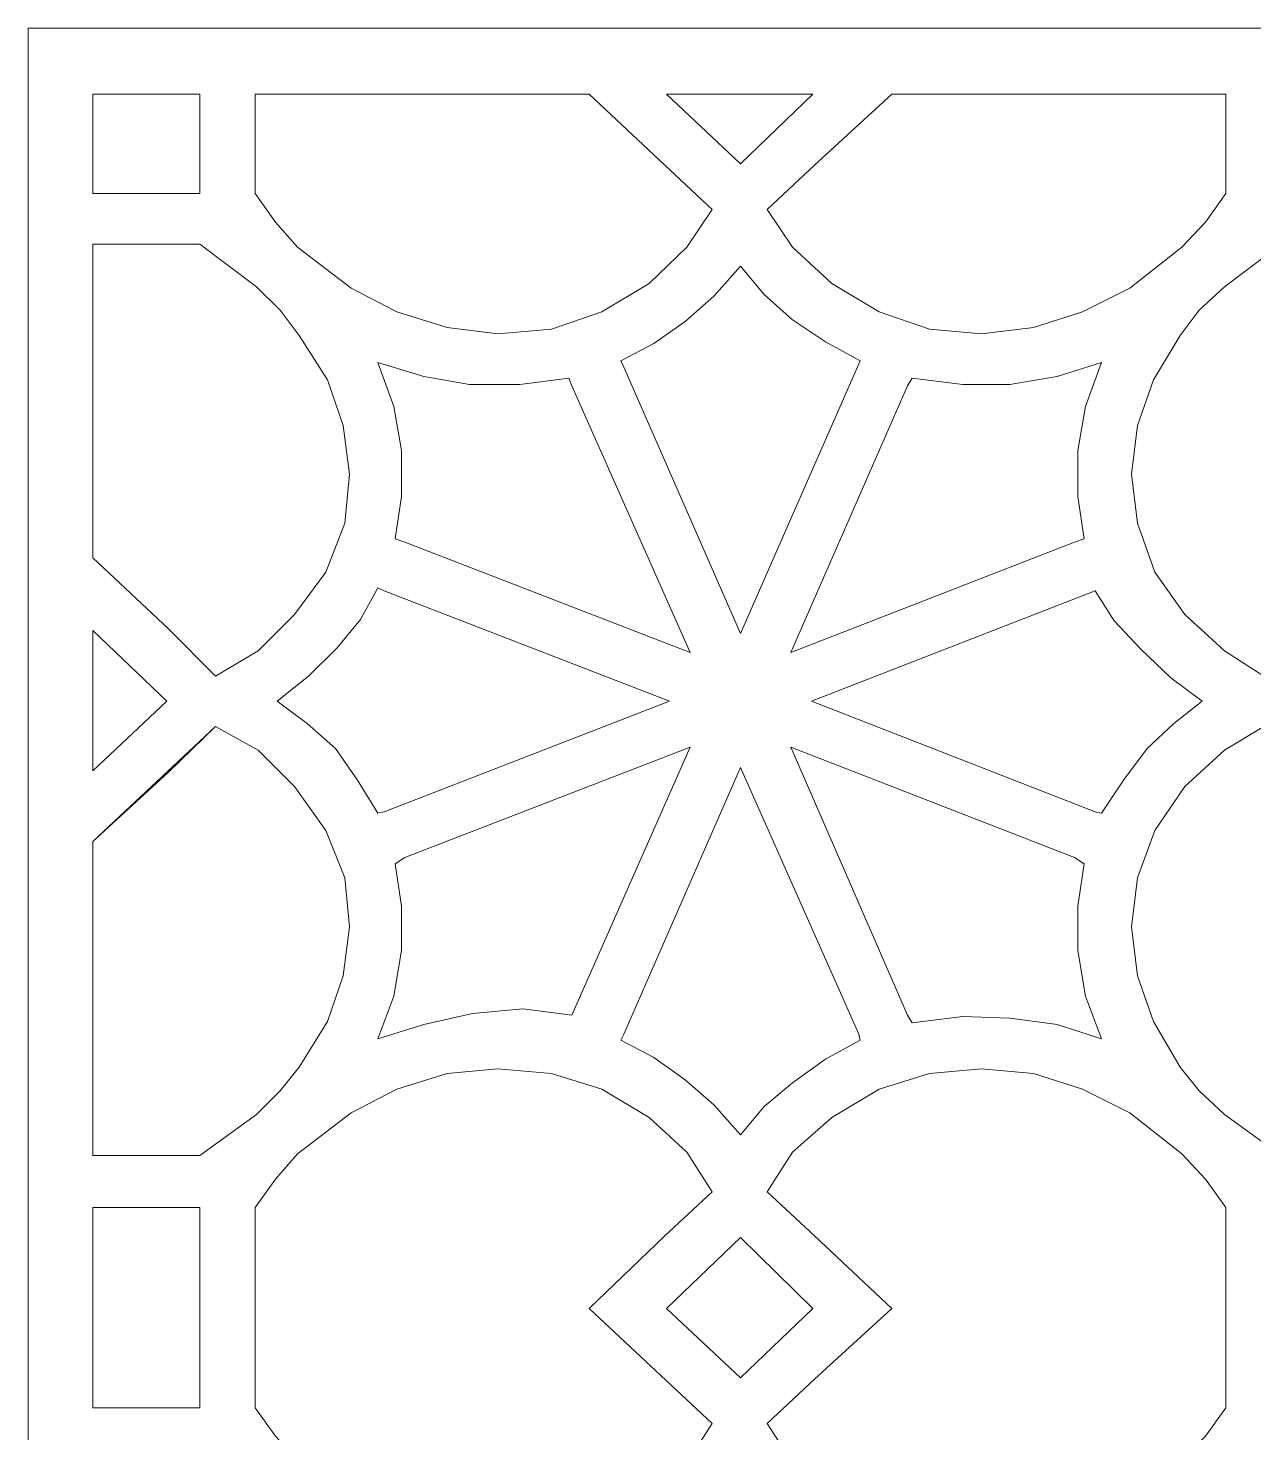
# Model space of a CAD drawing. Header units: centimetres. Extents: x -5.9 to 5.6, y -10 to 14.2.
# Drawn here: x -5.85 to -0.68, y 8.31 to 14.24 of the extents above; entities that cross this region are included whole.
import ezdxf

# ---------------------------------------------------------------- set-up
doc = ezdxf.new("R2010")
doc.units = ezdxf.units.CM
doc.header["$MEASUREMENT"] = 0

msp = doc.modelspace()

# ---------------------------------------------------------------- linework, layer by layer
at = {"lineweight": 9}
for points, knots in [([(5.60715, 2.53629), (5.60715, 2.53629), (5.60715, 12.00377), (5.60715, 12.00377), (5.60715, 12.00377), (5.60715, 12.00377), (5.60715, 14.23767), (5.60715, 14.23767), (5.60715, 14.23767), (5.60715, 14.23767), (1.69783, 14.23767), (1.69783, 14.23767), (1.69783, 14.23767), (1.69783, 14.23767), (-1.9389, 14.23767), (-1.9389, 14.23767), (-1.9389, 14.23767), (-1.9389, 14.23767), (-5.85488, 14.23767), (-5.85488, 14.23767), (-5.85488, 14.23767), (-5.85488, 14.23767), (-5.85488, 12.00377), (-5.85488, 12.00377), (-5.85488, 12.00377), (-5.85488, 12.00377), (-5.85488, 2.53629), (-5.85488, 2.53629), (-5.85488, 2.53629), (-5.85488, 2.53629), (5.60715, 2.53629), (5.60715, 2.53629)], [0, 0, 0, 0, 0.1111111, 0.1111111, 0.1111111, 0.1111111, 0.2222222, 0.2222222, 0.2222222, 0.2222222, 0.3333333, 0.3333333, 0.3333333, 0.3333333, 0.4444444, 0.4444444, 0.4444444, 0.4444444, 0.5555556, 0.5555556, 0.5555556, 0.5555556, 0.6666667, 0.6666667, 0.6666667, 0.6666667, 0.7777778, 0.7777778, 0.7777778, 0.7777778, 1, 1, 1, 1]), ([(-5.58229, 13.53957), (-5.58229, 13.53957), (-5.13019, 13.53957), (-5.13019, 13.53957), (-5.13019, 13.53957), (-5.13019, 13.53957), (-5.13019, 13.95843), (-5.13019, 13.95843), (-5.13019, 13.95843), (-5.13019, 13.95843), (-5.58229, 13.95843), (-5.58229, 13.95843), (-5.58229, 13.95843), (-5.58229, 13.95843), (-5.58229, 13.53957), (-5.58229, 13.53957)], [0, 0, 0, 0, 0.2, 0.2, 0.2, 0.2, 0.4, 0.4, 0.4, 0.4, 0.6, 0.6, 0.6, 0.6, 1, 1, 1, 1]), ([(-2.96942, 13.47309), (-2.96942, 13.47309), (-3.0758, 13.31353), (-3.0758, 13.31353), (-3.0758, 13.31353), (-3.0758, 13.31353), (-3.23537, 13.16061), (-3.23537, 13.16061), (-3.23537, 13.16061), (-3.23537, 13.16061), (-3.43482, 13.04094), (-3.43482, 13.04094), (-3.43482, 13.04094), (-3.43482, 13.04094), (-3.64757, 12.9678), (-3.64757, 12.9678), (-3.64757, 12.9678), (-3.64757, 12.9678), (-3.87362, 12.94785), (-3.87362, 12.94785), (-3.87362, 12.94785), (-3.87362, 12.94785), (-4.08638, 12.97445), (-4.08638, 12.97445), (-4.08638, 12.97445), (-4.08638, 12.97445), (-4.29913, 13.04094), (-4.29913, 13.04094), (-4.29913, 13.04094), (-4.29913, 13.04094), (-4.49194, 13.14067), (-4.49194, 13.14067), (-4.49194, 13.14067), (-4.49194, 13.14067), (-4.71798, 13.31353), (-4.71798, 13.31353), (-4.71798, 13.31353), (-4.71798, 13.31353), (-4.81106, 13.4199), (-4.81106, 13.4199), (-4.81106, 13.4199), (-4.81106, 13.4199), (-4.89749, 13.53957), (-4.89749, 13.53957), (-4.89749, 13.53957), (-4.89749, 13.53957), (-4.89749, 13.95843), (-4.89749, 13.95843), (-4.89749, 13.95843), (-4.89749, 13.95843), (-3.48801, 13.95843), (-3.48801, 13.95843), (-3.48801, 13.95843), (-3.48801, 13.95843), (-3.16889, 13.65925), (-3.16889, 13.65925), (-3.16889, 13.65925), (-3.16889, 13.65925), (-2.96942, 13.47309), (-2.96942, 13.47309)], [0, 0, 0, 0, 0.0625, 0.0625, 0.0625, 0.0625, 0.125, 0.125, 0.125, 0.125, 0.1875, 0.1875, 0.1875, 0.1875, 0.25, 0.25, 0.25, 0.25, 0.3125, 0.3125, 0.3125, 0.3125, 0.375, 0.375, 0.375, 0.375, 0.4375, 0.4375, 0.4375, 0.4375, 0.5, 0.5, 0.5, 0.5, 0.5625, 0.5625, 0.5625, 0.5625, 0.625, 0.625, 0.625, 0.625, 0.6875, 0.6875, 0.6875, 0.6875, 0.75, 0.75, 0.75, 0.75, 0.8125, 0.8125, 0.8125, 0.8125, 0.875, 0.875, 0.875, 0.875, 1, 1, 1, 1]), ([(-2.54392, 13.95843), (-2.54392, 13.95843), (-2.84975, 13.6659), (-2.84975, 13.6659), (-2.84975, 13.6659), (-2.84975, 13.6659), (-3.16224, 13.95843), (-3.16224, 13.95843), (-3.16224, 13.95843), (-3.16224, 13.95843), (-2.54392, 13.95843), (-2.54392, 13.95843)], [0, 0, 0, 0, 0.25, 0.25, 0.25, 0.25, 0.5, 0.5, 0.5, 0.5, 1, 1, 1, 1]), ([(-0.80201, 13.95843), (-0.80201, 13.95843), (-2.2115, 13.95843), (-2.2115, 13.95843), (-2.2115, 13.95843), (-2.2115, 13.95843), (-2.53727, 13.65925), (-2.53727, 13.65925), (-2.53727, 13.65925), (-2.53727, 13.65925), (-2.73672, 13.47309), (-2.73672, 13.47309), (-2.73672, 13.47309), (-2.73672, 13.47309), (-2.63035, 13.31353), (-2.63035, 13.31353), (-2.63035, 13.31353), (-2.63035, 13.31353), (-2.46414, 13.16061), (-2.46414, 13.16061), (-2.46414, 13.16061), (-2.46414, 13.16061), (-2.26469, 13.04094), (-2.26469, 13.04094), (-2.26469, 13.04094), (-2.26469, 13.04094), (-2.05193, 12.9678), (-2.05193, 12.9678), (-2.05193, 12.9678), (-2.05193, 12.9678), (-1.83253, 12.94785), (-1.83253, 12.94785), (-1.83253, 12.94785), (-1.83253, 12.94785), (-1.61313, 12.97445), (-1.61313, 12.97445), (-1.61313, 12.97445), (-1.61313, 12.97445), (-1.40703, 13.04094), (-1.40703, 13.04094), (-1.40703, 13.04094), (-1.40703, 13.04094), (-1.20757, 13.14067), (-1.20757, 13.14067), (-1.20757, 13.14067), (-1.20757, 13.14067), (-0.98817, 13.31353), (-0.98817, 13.31353), (-0.98817, 13.31353), (-0.98817, 13.31353), (-0.88845, 13.4199), (-0.88845, 13.4199), (-0.88845, 13.4199), (-0.88845, 13.4199), (-0.80201, 13.53957), (-0.80201, 13.53957), (-0.80201, 13.53957), (-0.80201, 13.53957), (-0.80201, 13.95843), (-0.80201, 13.95843), (-0.80201, 13.95843), (-0.80201, 13.95843), (-0.80201, 13.53957), (-0.80201, 13.53957), (-0.80201, 13.53957), (-0.80201, 13.53957), (-0.80201, 13.95843), (-0.80201, 13.95843)], [0, 0, 0, 0, 0.0555556, 0.0555556, 0.0555556, 0.0555556, 0.1111111, 0.1111111, 0.1111111, 0.1111111, 0.1666667, 0.1666667, 0.1666667, 0.1666667, 0.2222222, 0.2222222, 0.2222222, 0.2222222, 0.2777778, 0.2777778, 0.2777778, 0.2777778, 0.3333333, 0.3333333, 0.3333333, 0.3333333, 0.3888889, 0.3888889, 0.3888889, 0.3888889, 0.4444444, 0.4444444, 0.4444444, 0.4444444, 0.5, 0.5, 0.5, 0.5, 0.5555556, 0.5555556, 0.5555556, 0.5555556, 0.6111111, 0.6111111, 0.6111111, 0.6111111, 0.6666667, 0.6666667, 0.6666667, 0.6666667, 0.7222222, 0.7222222, 0.7222222, 0.7222222, 0.7777778, 0.7777778, 0.7777778, 0.7777778, 0.8333333, 0.8333333, 0.8333333, 0.8333333, 0.8888889, 0.8888889, 0.8888889, 0.8888889, 1, 1, 1, 1]), ([(-5.58229, 12.00377), (-5.58229, 12.00377), (-5.58229, 13.32682), (-5.58229, 13.32682), (-5.58229, 13.32682), (-5.58229, 13.32682), (-5.13019, 13.32682), (-5.13019, 13.32682), (-5.13019, 13.32682), (-5.13019, 13.32682), (-4.89084, 13.14732), (-4.89084, 13.14732), (-4.89084, 13.14732), (-4.89084, 13.14732), (-4.79112, 13.04758), (-4.79112, 13.04758), (-4.79112, 13.04758), (-4.79112, 13.04758), (-4.71134, 12.94121), (-4.71134, 12.94121), (-4.71134, 12.94121), (-4.71134, 12.94121), (-4.59166, 12.75505), (-4.59166, 12.75505), (-4.59166, 12.75505), (-4.59166, 12.75505), (-4.52518, 12.56225), (-4.52518, 12.56225), (-4.52518, 12.56225), (-4.52518, 12.56225), (-4.49858, 12.35615), (-4.49858, 12.35615), (-4.49858, 12.35615), (-4.49858, 12.35615), (-4.51853, 12.15003), (-4.51853, 12.15003), (-4.51853, 12.15003), (-4.51853, 12.15003), (-4.59831, 11.94393), (-4.59831, 11.94393), (-4.59831, 11.94393), (-4.59831, 11.94393), (-4.73128, 11.76443), (-4.73128, 11.76443), (-4.73128, 11.76443), (-4.73128, 11.76443), (-4.8842, 11.61151), (-4.8842, 11.61151), (-4.8842, 11.61151), (-4.8842, 11.61151), (-5.06371, 11.50513), (-5.06371, 11.50513), (-5.06371, 11.50513), (-5.06371, 11.50513), (-5.26316, 11.70458), (-5.26316, 11.70458), (-5.26316, 11.70458), (-5.26316, 11.70458), (-5.58229, 12.00377), (-5.58229, 12.00377)], [0, 0, 0, 0, 0.0625, 0.0625, 0.0625, 0.0625, 0.125, 0.125, 0.125, 0.125, 0.1875, 0.1875, 0.1875, 0.1875, 0.25, 0.25, 0.25, 0.25, 0.3125, 0.3125, 0.3125, 0.3125, 0.375, 0.375, 0.375, 0.375, 0.4375, 0.4375, 0.4375, 0.4375, 0.5, 0.5, 0.5, 0.5, 0.5625, 0.5625, 0.5625, 0.5625, 0.625, 0.625, 0.625, 0.625, 0.6875, 0.6875, 0.6875, 0.6875, 0.75, 0.75, 0.75, 0.75, 0.8125, 0.8125, 0.8125, 0.8125, 0.875, 0.875, 0.875, 0.875, 1, 1, 1, 1]), ([(-0.12386, 12.00377), (-0.12386, 12.00377), (0.19527, 11.70458), (0.19527, 11.70458), (0.19527, 11.70458), (0.19527, 11.70458), (0.39472, 11.50513), (0.39472, 11.50513), (0.39472, 11.50513), (0.39472, 11.50513), (0.57423, 11.61151), (0.57423, 11.61151), (0.57423, 11.61151), (0.57423, 11.61151), (0.72714, 11.76443), (0.72714, 11.76443), (0.72714, 11.76443), (0.72714, 11.76443), (0.86676, 11.94393), (0.86676, 11.94393), (0.86676, 11.94393), (0.86676, 11.94393), (0.9399, 12.15003), (0.9399, 12.15003), (0.9399, 12.15003), (0.9399, 12.15003), (0.95984, 12.35615), (0.95984, 12.35615), (0.95984, 12.35615), (0.95984, 12.35615), (0.93325, 12.56225), (0.93325, 12.56225), (0.93325, 12.56225), (0.93325, 12.56225), (0.86676, 12.75505), (0.86676, 12.75505), (0.86676, 12.75505), (0.86676, 12.75505), (0.74709, 12.94121), (0.74709, 12.94121), (0.74709, 12.94121), (0.74709, 12.94121), (0.66066, 13.05423), (0.66066, 13.05423), (0.66066, 13.05423), (0.66066, 13.05423), (0.56094, 13.16061), (0.56094, 13.16061), (0.56094, 13.16061), (0.56094, 13.16061), (0.32824, 13.32682), (0.32824, 13.32682), (0.32824, 13.32682), (0.32824, 13.32682), (-0.12386, 13.32682), (-0.12386, 13.32682), (-0.12386, 13.32682), (-0.12386, 13.32682), (-0.56931, 13.32682), (-0.56931, 13.32682), (-0.56931, 13.32682), (-0.56931, 13.32682), (-0.80866, 13.14732), (-0.80866, 13.14732), (-0.80866, 13.14732), (-0.80866, 13.14732), (-0.91503, 13.04758), (-0.91503, 13.04758), (-0.91503, 13.04758), (-0.91503, 13.04758), (-0.99482, 12.94121), (-0.99482, 12.94121), (-0.99482, 12.94121), (-0.99482, 12.94121), (-1.10785, 12.75505), (-1.10785, 12.75505), (-1.10785, 12.75505), (-1.10785, 12.75505), (-1.17433, 12.56225), (-1.17433, 12.56225), (-1.17433, 12.56225), (-1.17433, 12.56225), (-1.20092, 12.35615), (-1.20092, 12.35615), (-1.20092, 12.35615), (-1.20092, 12.35615), (-1.17433, 12.15003), (-1.17433, 12.15003), (-1.17433, 12.15003), (-1.17433, 12.15003), (-1.1012, 11.94393), (-1.1012, 11.94393), (-1.1012, 11.94393), (-1.1012, 11.94393), (-0.97487, 11.76443), (-0.97487, 11.76443), (-0.97487, 11.76443), (-0.97487, 11.76443), (-0.80866, 11.61151), (-0.80866, 11.61151), (-0.80866, 11.61151), (-0.80866, 11.61151), (-0.64245, 11.50513), (-0.64245, 11.50513), (-0.64245, 11.50513), (-0.64245, 11.50513), (-0.443, 11.70458), (-0.443, 11.70458), (-0.443, 11.70458), (-0.443, 11.70458), (-0.12386, 12.00377), (-0.12386, 12.00377)], [0, 0, 0, 0, 0.0344828, 0.0344828, 0.0344828, 0.0344828, 0.0689655, 0.0689655, 0.0689655, 0.0689655, 0.1034483, 0.1034483, 0.1034483, 0.1034483, 0.137931, 0.137931, 0.137931, 0.137931, 0.1724138, 0.1724138, 0.1724138, 0.1724138, 0.2068966, 0.2068966, 0.2068966, 0.2068966, 0.2413793, 0.2413793, 0.2413793, 0.2413793, 0.2758621, 0.2758621, 0.2758621, 0.2758621, 0.3103448, 0.3103448, 0.3103448, 0.3103448, 0.3448276, 0.3448276, 0.3448276, 0.3448276, 0.3793103, 0.3793103, 0.3793103, 0.3793103, 0.4137931, 0.4137931, 0.4137931, 0.4137931, 0.4482759, 0.4482759, 0.4482759, 0.4482759, 0.4827586, 0.4827586, 0.4827586, 0.4827586, 0.5172414, 0.5172414, 0.5172414, 0.5172414, 0.5517241, 0.5517241, 0.5517241, 0.5517241, 0.5862069, 0.5862069, 0.5862069, 0.5862069, 0.6206897, 0.6206897, 0.6206897, 0.6206897, 0.6551724, 0.6551724, 0.6551724, 0.6551724, 0.6896552, 0.6896552, 0.6896552, 0.6896552, 0.7241379, 0.7241379, 0.7241379, 0.7241379, 0.7586207, 0.7586207, 0.7586207, 0.7586207, 0.7931034, 0.7931034, 0.7931034, 0.7931034, 0.8275862, 0.8275862, 0.8275862, 0.8275862, 0.862069, 0.862069, 0.862069, 0.862069, 0.8965517, 0.8965517, 0.8965517, 0.8965517, 0.9310345, 0.9310345, 0.9310345, 0.9310345, 1, 1, 1, 1]), ([(-3.34174, 12.80824), (-3.34174, 12.80824), (-3.35504, 12.83483), (-3.35504, 12.83483), (-3.35504, 12.83483), (-3.35504, 12.83483), (-3.21542, 12.90797), (-3.21542, 12.90797), (-3.21542, 12.90797), (-3.21542, 12.90797), (-3.08245, 13.00105), (-3.08245, 13.00105), (-3.08245, 13.00105), (-3.08245, 13.00105), (-2.96277, 13.10742), (-2.96277, 13.10742), (-2.96277, 13.10742), (-2.96277, 13.10742), (-2.84975, 13.23375), (-2.84975, 13.23375), (-2.84975, 13.23375), (-2.84975, 13.23375), (-2.75002, 13.11407), (-2.75002, 13.11407), (-2.75002, 13.11407), (-2.75002, 13.11407), (-2.63035, 13.0077), (-2.63035, 13.0077), (-2.63035, 13.0077), (-2.63035, 13.0077), (-2.49074, 12.91462), (-2.49074, 12.91462), (-2.49074, 12.91462), (-2.49074, 12.91462), (-2.34447, 12.83483), (-2.34447, 12.83483), (-2.34447, 12.83483), (-2.34447, 12.83483), (-2.84975, 11.68464), (-2.84975, 11.68464), (-2.84975, 11.68464), (-2.84975, 11.68464), (-3.34174, 12.80824), (-3.34174, 12.80824)], [0, 0, 0, 0, 0.0833333, 0.0833333, 0.0833333, 0.0833333, 0.1666667, 0.1666667, 0.1666667, 0.1666667, 0.25, 0.25, 0.25, 0.25, 0.3333333, 0.3333333, 0.3333333, 0.3333333, 0.4166667, 0.4166667, 0.4166667, 0.4166667, 0.5, 0.5, 0.5, 0.5, 0.5833333, 0.5833333, 0.5833333, 0.5833333, 0.6666667, 0.6666667, 0.6666667, 0.6666667, 0.75, 0.75, 0.75, 0.75, 0.8333333, 0.8333333, 0.8333333, 0.8333333, 1, 1, 1, 1]), ([(-4.26589, 12.07025), (-4.26589, 12.07025), (-4.30578, 12.08355), (-4.30578, 12.08355), (-4.30578, 12.08355), (-4.30578, 12.08355), (-4.27918, 12.26306), (-4.27918, 12.26306), (-4.27918, 12.26306), (-4.27918, 12.26306), (-4.27918, 12.45587), (-4.27918, 12.45587), (-4.27918, 12.45587), (-4.27918, 12.45587), (-4.31243, 12.64203), (-4.31243, 12.64203), (-4.31243, 12.64203), (-4.31243, 12.64203), (-4.37891, 12.82818), (-4.37891, 12.82818), (-4.37891, 12.82818), (-4.37891, 12.82818), (-4.18611, 12.76835), (-4.18611, 12.76835), (-4.18611, 12.76835), (-4.18611, 12.76835), (-3.99329, 12.7351), (-3.99329, 12.7351), (-3.99329, 12.7351), (-3.99329, 12.7351), (-3.78054, 12.7351), (-3.78054, 12.7351), (-3.78054, 12.7351), (-3.78054, 12.7351), (-3.57444, 12.7617), (-3.57444, 12.7617), (-3.57444, 12.7617), (-3.57444, 12.7617), (-3.56114, 12.72846), (-3.56114, 12.72846), (-3.56114, 12.72846), (-3.56114, 12.72846), (-3.06251, 11.60486), (-3.06251, 11.60486), (-3.06251, 11.60486), (-3.06251, 11.60486), (-4.26589, 12.07025), (-4.26589, 12.07025)], [0, 0, 0, 0, 0.0769231, 0.0769231, 0.0769231, 0.0769231, 0.1538462, 0.1538462, 0.1538462, 0.1538462, 0.2307692, 0.2307692, 0.2307692, 0.2307692, 0.3076923, 0.3076923, 0.3076923, 0.3076923, 0.3846154, 0.3846154, 0.3846154, 0.3846154, 0.4615385, 0.4615385, 0.4615385, 0.4615385, 0.5384615, 0.5384615, 0.5384615, 0.5384615, 0.6153846, 0.6153846, 0.6153846, 0.6153846, 0.6923077, 0.6923077, 0.6923077, 0.6923077, 0.7692308, 0.7692308, 0.7692308, 0.7692308, 0.8461538, 0.8461538, 0.8461538, 0.8461538, 1, 1, 1, 1]), ([(-2.14502, 12.72846), (-2.14502, 12.72846), (-2.12507, 12.7617), (-2.12507, 12.7617), (-2.12507, 12.7617), (-2.12507, 12.7617), (-1.91232, 12.7351), (-1.91232, 12.7351), (-1.91232, 12.7351), (-1.91232, 12.7351), (-1.71285, 12.7351), (-1.71285, 12.7351), (-1.71285, 12.7351), (-1.71285, 12.7351), (-1.5134, 12.76835), (-1.5134, 12.76835), (-1.5134, 12.76835), (-1.5134, 12.76835), (-1.32725, 12.82818), (-1.32725, 12.82818), (-1.32725, 12.82818), (-1.32725, 12.82818), (-1.39373, 12.64203), (-1.39373, 12.64203), (-1.39373, 12.64203), (-1.39373, 12.64203), (-1.42697, 12.45587), (-1.42697, 12.45587), (-1.42697, 12.45587), (-1.42697, 12.45587), (-1.42697, 12.26306), (-1.42697, 12.26306), (-1.42697, 12.26306), (-1.42697, 12.26306), (-1.40038, 12.08355), (-1.40038, 12.08355), (-1.40038, 12.08355), (-1.40038, 12.08355), (-1.44027, 12.07025), (-1.44027, 12.07025), (-1.44027, 12.07025), (-1.44027, 12.07025), (-2.637, 11.60486), (-2.637, 11.60486), (-2.637, 11.60486), (-2.637, 11.60486), (-2.14502, 12.72846), (-2.14502, 12.72846)], [0, 0, 0, 0, 0.0769231, 0.0769231, 0.0769231, 0.0769231, 0.1538462, 0.1538462, 0.1538462, 0.1538462, 0.2307692, 0.2307692, 0.2307692, 0.2307692, 0.3076923, 0.3076923, 0.3076923, 0.3076923, 0.3846154, 0.3846154, 0.3846154, 0.3846154, 0.4615385, 0.4615385, 0.4615385, 0.4615385, 0.5384615, 0.5384615, 0.5384615, 0.5384615, 0.6153846, 0.6153846, 0.6153846, 0.6153846, 0.6923077, 0.6923077, 0.6923077, 0.6923077, 0.7692308, 0.7692308, 0.7692308, 0.7692308, 0.8461538, 0.8461538, 0.8461538, 0.8461538, 1, 1, 1, 1]), ([(-4.35232, 11.86415), (-4.35232, 11.86415), (-3.14894, 11.39876), (-3.14894, 11.39876), (-3.14894, 11.39876), (-3.14894, 11.39876), (-4.35232, 10.93336), (-4.35232, 10.93336), (-4.35232, 10.93336), (-4.35232, 10.93336), (-4.37891, 10.92671), (-4.37891, 10.92671), (-4.37891, 10.92671), (-4.37891, 10.92671), (-4.46534, 11.06633), (-4.46534, 11.06633), (-4.46534, 11.06633), (-4.46534, 11.06633), (-4.55842, 11.1993), (-4.55842, 11.1993), (-4.55842, 11.1993), (-4.55842, 11.1993), (-4.67809, 11.30568), (-4.67809, 11.30568), (-4.67809, 11.30568), (-4.67809, 11.30568), (-4.80441, 11.39876), (-4.80441, 11.39876), (-4.80441, 11.39876), (-4.80441, 11.39876), (-4.67144, 11.50513), (-4.67144, 11.50513), (-4.67144, 11.50513), (-4.67144, 11.50513), (-4.55177, 11.6248), (-4.55177, 11.6248), (-4.55177, 11.6248), (-4.55177, 11.6248), (-4.45204, 11.74448), (-4.45204, 11.74448), (-4.45204, 11.74448), (-4.45204, 11.74448), (-4.37891, 11.87745), (-4.37891, 11.87745), (-4.37891, 11.87745), (-4.37891, 11.87745), (-4.35232, 11.86415), (-4.35232, 11.86415)], [0, 0, 0, 0, 0.0769231, 0.0769231, 0.0769231, 0.0769231, 0.1538462, 0.1538462, 0.1538462, 0.1538462, 0.2307692, 0.2307692, 0.2307692, 0.2307692, 0.3076923, 0.3076923, 0.3076923, 0.3076923, 0.3846154, 0.3846154, 0.3846154, 0.3846154, 0.4615385, 0.4615385, 0.4615385, 0.4615385, 0.5384615, 0.5384615, 0.5384615, 0.5384615, 0.6153846, 0.6153846, 0.6153846, 0.6153846, 0.6923077, 0.6923077, 0.6923077, 0.6923077, 0.7692308, 0.7692308, 0.7692308, 0.7692308, 0.8461538, 0.8461538, 0.8461538, 0.8461538, 1, 1, 1, 1]), ([(-1.32725, 10.92671), (-1.32725, 10.92671), (-1.35384, 10.93336), (-1.35384, 10.93336), (-1.35384, 10.93336), (-1.35384, 10.93336), (-2.55057, 11.39876), (-2.55057, 11.39876), (-2.55057, 11.39876), (-2.55057, 11.39876), (-1.35384, 11.86415), (-1.35384, 11.86415), (-1.35384, 11.86415), (-1.35384, 11.86415), (-1.27405, 11.73783), (-1.27405, 11.73783), (-1.27405, 11.73783), (-1.27405, 11.73783), (-1.16103, 11.61816), (-1.16103, 11.61816), (-1.16103, 11.61816), (-1.16103, 11.61816), (-1.03471, 11.49848), (-1.03471, 11.49848), (-1.03471, 11.49848), (-1.03471, 11.49848), (-0.90173, 11.39876), (-0.90173, 11.39876), (-0.90173, 11.39876), (-0.90173, 11.39876), (-1.02141, 11.30568), (-1.02141, 11.30568), (-1.02141, 11.30568), (-1.02141, 11.30568), (-1.13443, 11.1993), (-1.13443, 11.1993), (-1.13443, 11.1993), (-1.13443, 11.1993), (-1.23417, 11.06633), (-1.23417, 11.06633), (-1.23417, 11.06633), (-1.23417, 11.06633), (-1.32725, 10.92671), (-1.32725, 10.92671)], [0, 0, 0, 0, 0.0833333, 0.0833333, 0.0833333, 0.0833333, 0.1666667, 0.1666667, 0.1666667, 0.1666667, 0.25, 0.25, 0.25, 0.25, 0.3333333, 0.3333333, 0.3333333, 0.3333333, 0.4166667, 0.4166667, 0.4166667, 0.4166667, 0.5, 0.5, 0.5, 0.5, 0.5833333, 0.5833333, 0.5833333, 0.5833333, 0.6666667, 0.6666667, 0.6666667, 0.6666667, 0.75, 0.75, 0.75, 0.75, 0.8333333, 0.8333333, 0.8333333, 0.8333333, 1, 1, 1, 1]), ([(-5.58229, 11.10622), (-5.58229, 11.10622), (-5.26981, 11.39876), (-5.26981, 11.39876), (-5.26981, 11.39876), (-5.26981, 11.39876), (-5.58229, 11.69793), (-5.58229, 11.69793), (-5.58229, 11.69793), (-5.58229, 11.69793), (-5.58229, 11.10622), (-5.58229, 11.10622)], [0, 0, 0, 0, 0.25, 0.25, 0.25, 0.25, 0.5, 0.5, 0.5, 0.5, 1, 1, 1, 1]), ([(-5.06371, 11.29238), (-5.06371, 11.29238), (-4.8842, 11.19265), (-4.8842, 11.19265), (-4.8842, 11.19265), (-4.8842, 11.19265), (-4.73128, 11.03973), (-4.73128, 11.03973), (-4.73128, 11.03973), (-4.73128, 11.03973), (-4.59831, 10.85358), (-4.59831, 10.85358), (-4.59831, 10.85358), (-4.59831, 10.85358), (-4.51853, 10.65412), (-4.51853, 10.65412), (-4.51853, 10.65412), (-4.51853, 10.65412), (-4.49858, 10.44802), (-4.49858, 10.44802), (-4.49858, 10.44802), (-4.49858, 10.44802), (-4.52518, 10.24191), (-4.52518, 10.24191), (-4.52518, 10.24191), (-4.52518, 10.24191), (-4.59166, 10.04911), (-4.59166, 10.04911), (-4.59166, 10.04911), (-4.59166, 10.04911), (-4.71134, 9.8563), (-4.71134, 9.8563), (-4.71134, 9.8563), (-4.71134, 9.8563), (-4.79112, 9.75657), (-4.79112, 9.75657), (-4.79112, 9.75657), (-4.79112, 9.75657), (-4.89084, 9.65684), (-4.89084, 9.65684), (-4.89084, 9.65684), (-4.89084, 9.65684), (-5.13019, 9.48399), (-5.13019, 9.48399), (-5.13019, 9.48399), (-5.13019, 9.48399), (-5.58229, 9.48399), (-5.58229, 9.48399), (-5.58229, 9.48399), (-5.58229, 9.48399), (-5.58229, 10.80704), (-5.58229, 10.80704), (-5.58229, 10.80704), (-5.58229, 10.80704), (-5.06371, 11.29238), (-5.06371, 11.29238), (-5.06371, 11.29238), (-5.06371, 11.29238), (-5.26316, 11.09958), (-5.26316, 11.09958), (-5.26316, 11.09958), (-5.26316, 11.09958), (-5.58229, 10.80704), (-5.58229, 10.80704), (-5.58229, 10.80704), (-5.58229, 10.80704), (-5.06371, 11.29238), (-5.06371, 11.29238)], [0, 0, 0, 0, 0.0555556, 0.0555556, 0.0555556, 0.0555556, 0.1111111, 0.1111111, 0.1111111, 0.1111111, 0.1666667, 0.1666667, 0.1666667, 0.1666667, 0.2222222, 0.2222222, 0.2222222, 0.2222222, 0.2777778, 0.2777778, 0.2777778, 0.2777778, 0.3333333, 0.3333333, 0.3333333, 0.3333333, 0.3888889, 0.3888889, 0.3888889, 0.3888889, 0.4444444, 0.4444444, 0.4444444, 0.4444444, 0.5, 0.5, 0.5, 0.5, 0.5555556, 0.5555556, 0.5555556, 0.5555556, 0.6111111, 0.6111111, 0.6111111, 0.6111111, 0.6666667, 0.6666667, 0.6666667, 0.6666667, 0.7222222, 0.7222222, 0.7222222, 0.7222222, 0.7777778, 0.7777778, 0.7777778, 0.7777778, 0.8333333, 0.8333333, 0.8333333, 0.8333333, 0.8888889, 0.8888889, 0.8888889, 0.8888889, 1, 1, 1, 1]), ([(-0.56931, 9.48399), (-0.56931, 9.48399), (-0.80866, 9.65684), (-0.80866, 9.65684), (-0.80866, 9.65684), (-0.80866, 9.65684), (-0.91503, 9.75657), (-0.91503, 9.75657), (-0.91503, 9.75657), (-0.91503, 9.75657), (-0.99482, 9.8563), (-0.99482, 9.8563), (-0.99482, 9.8563), (-0.99482, 9.8563), (-1.10785, 10.04911), (-1.10785, 10.04911), (-1.10785, 10.04911), (-1.10785, 10.04911), (-1.17433, 10.24191), (-1.17433, 10.24191), (-1.17433, 10.24191), (-1.17433, 10.24191), (-1.20092, 10.44802), (-1.20092, 10.44802), (-1.20092, 10.44802), (-1.20092, 10.44802), (-1.17433, 10.65412), (-1.17433, 10.65412), (-1.17433, 10.65412), (-1.17433, 10.65412), (-1.1012, 10.85358), (-1.1012, 10.85358), (-1.1012, 10.85358), (-1.1012, 10.85358), (-0.97487, 11.03973), (-0.97487, 11.03973), (-0.97487, 11.03973), (-0.97487, 11.03973), (-0.80866, 11.19265), (-0.80866, 11.19265), (-0.80866, 11.19265), (-0.80866, 11.19265), (-0.64245, 11.29238), (-0.64245, 11.29238), (-0.64245, 11.29238), (-0.64245, 11.29238), (-0.443, 11.09958), (-0.443, 11.09958), (-0.443, 11.09958), (-0.443, 11.09958), (-0.12386, 10.80704), (-0.12386, 10.80704), (-0.12386, 10.80704), (-0.12386, 10.80704), (0.19527, 11.09958), (0.19527, 11.09958), (0.19527, 11.09958), (0.19527, 11.09958), (0.39472, 11.29238), (0.39472, 11.29238), (0.39472, 11.29238), (0.39472, 11.29238), (0.57423, 11.19265), (0.57423, 11.19265), (0.57423, 11.19265), (0.57423, 11.19265), (0.72714, 11.03973), (0.72714, 11.03973), (0.72714, 11.03973), (0.72714, 11.03973), (0.86676, 10.85358), (0.86676, 10.85358), (0.86676, 10.85358), (0.86676, 10.85358), (0.9399, 10.65412), (0.9399, 10.65412), (0.9399, 10.65412), (0.9399, 10.65412), (0.95984, 10.44802), (0.95984, 10.44802), (0.95984, 10.44802), (0.95984, 10.44802), (0.93325, 10.24191), (0.93325, 10.24191), (0.93325, 10.24191), (0.93325, 10.24191), (0.86676, 10.04911), (0.86676, 10.04911), (0.86676, 10.04911), (0.86676, 10.04911), (0.74709, 9.8563), (0.74709, 9.8563), (0.74709, 9.8563), (0.74709, 9.8563), (0.66066, 9.74327), (0.66066, 9.74327), (0.66066, 9.74327), (0.66066, 9.74327), (0.56094, 9.64354), (0.56094, 9.64354), (0.56094, 9.64354), (0.56094, 9.64354), (0.32824, 9.48399), (0.32824, 9.48399), (0.32824, 9.48399), (0.32824, 9.48399), (-0.56931, 9.48399), (-0.56931, 9.48399)], [0, 0, 0, 0, 0.0357143, 0.0357143, 0.0357143, 0.0357143, 0.0714286, 0.0714286, 0.0714286, 0.0714286, 0.1071429, 0.1071429, 0.1071429, 0.1071429, 0.1428571, 0.1428571, 0.1428571, 0.1428571, 0.1785714, 0.1785714, 0.1785714, 0.1785714, 0.2142857, 0.2142857, 0.2142857, 0.2142857, 0.25, 0.25, 0.25, 0.25, 0.2857143, 0.2857143, 0.2857143, 0.2857143, 0.3214286, 0.3214286, 0.3214286, 0.3214286, 0.3571429, 0.3571429, 0.3571429, 0.3571429, 0.3928571, 0.3928571, 0.3928571, 0.3928571, 0.4285714, 0.4285714, 0.4285714, 0.4285714, 0.4642857, 0.4642857, 0.4642857, 0.4642857, 0.5, 0.5, 0.5, 0.5, 0.5357143, 0.5357143, 0.5357143, 0.5357143, 0.5714286, 0.5714286, 0.5714286, 0.5714286, 0.6071429, 0.6071429, 0.6071429, 0.6071429, 0.6428571, 0.6428571, 0.6428571, 0.6428571, 0.6785714, 0.6785714, 0.6785714, 0.6785714, 0.7142857, 0.7142857, 0.7142857, 0.7142857, 0.75, 0.75, 0.75, 0.75, 0.7857143, 0.7857143, 0.7857143, 0.7857143, 0.8214286, 0.8214286, 0.8214286, 0.8214286, 0.8571429, 0.8571429, 0.8571429, 0.8571429, 0.8928571, 0.8928571, 0.8928571, 0.8928571, 0.9285714, 0.9285714, 0.9285714, 0.9285714, 1, 1, 1, 1]), ([(-4.30578, 10.71396), (-4.30578, 10.71396), (-4.27918, 10.53445), (-4.27918, 10.53445), (-4.27918, 10.53445), (-4.27918, 10.53445), (-4.27918, 10.34829), (-4.27918, 10.34829), (-4.27918, 10.34829), (-4.27918, 10.34829), (-4.31243, 10.15548), (-4.31243, 10.15548), (-4.31243, 10.15548), (-4.31243, 10.15548), (-4.37891, 9.97597), (-4.37891, 9.97597), (-4.37891, 9.97597), (-4.37891, 9.97597), (-4.18611, 10.03581), (-4.18611, 10.03581), (-4.18611, 10.03581), (-4.18611, 10.03581), (-3.98, 10.08235), (-3.98, 10.08235), (-3.98, 10.08235), (-3.98, 10.08235), (-3.76724, 10.10229), (-3.76724, 10.10229), (-3.76724, 10.10229), (-3.76724, 10.10229), (-3.56114, 10.0757), (-3.56114, 10.0757), (-3.56114, 10.0757), (-3.56114, 10.0757), (-3.06251, 11.20595), (-3.06251, 11.20595), (-3.06251, 11.20595), (-3.06251, 11.20595), (-4.26589, 10.74055), (-4.26589, 10.74055), (-4.26589, 10.74055), (-4.26589, 10.74055), (-4.30578, 10.71396), (-4.30578, 10.71396), (-4.30578, 10.71396), (-4.30578, 10.71396), (-4.26589, 10.74055), (-4.26589, 10.74055), (-4.26589, 10.74055), (-4.26589, 10.74055), (-4.30578, 10.71396), (-4.30578, 10.71396)], [0, 0, 0, 0, 0.0714286, 0.0714286, 0.0714286, 0.0714286, 0.1428571, 0.1428571, 0.1428571, 0.1428571, 0.2142857, 0.2142857, 0.2142857, 0.2142857, 0.2857143, 0.2857143, 0.2857143, 0.2857143, 0.3571429, 0.3571429, 0.3571429, 0.3571429, 0.4285714, 0.4285714, 0.4285714, 0.4285714, 0.5, 0.5, 0.5, 0.5, 0.5714286, 0.5714286, 0.5714286, 0.5714286, 0.6428571, 0.6428571, 0.6428571, 0.6428571, 0.7142857, 0.7142857, 0.7142857, 0.7142857, 0.7857143, 0.7857143, 0.7857143, 0.7857143, 0.8571429, 0.8571429, 0.8571429, 0.8571429, 1, 1, 1, 1]), ([(-2.12507, 10.04246), (-2.12507, 10.04246), (-1.91232, 10.06906), (-1.91232, 10.06906), (-1.91232, 10.06906), (-1.91232, 10.06906), (-1.71285, 10.06241), (-1.71285, 10.06241), (-1.71285, 10.06241), (-1.71285, 10.06241), (-1.5134, 10.03581), (-1.5134, 10.03581), (-1.5134, 10.03581), (-1.5134, 10.03581), (-1.32725, 9.97597), (-1.32725, 9.97597), (-1.32725, 9.97597), (-1.32725, 9.97597), (-1.39373, 10.15548), (-1.39373, 10.15548), (-1.39373, 10.15548), (-1.39373, 10.15548), (-1.42697, 10.34829), (-1.42697, 10.34829), (-1.42697, 10.34829), (-1.42697, 10.34829), (-1.42697, 10.53445), (-1.42697, 10.53445), (-1.42697, 10.53445), (-1.42697, 10.53445), (-1.40038, 10.71396), (-1.40038, 10.71396), (-1.40038, 10.71396), (-1.40038, 10.71396), (-1.44027, 10.74055), (-1.44027, 10.74055), (-1.44027, 10.74055), (-1.44027, 10.74055), (-2.637, 11.20595), (-2.637, 11.20595), (-2.637, 11.20595), (-2.637, 11.20595), (-2.14502, 10.0757), (-2.14502, 10.0757), (-2.14502, 10.0757), (-2.14502, 10.0757), (-2.12507, 10.04246), (-2.12507, 10.04246)], [0, 0, 0, 0, 0.0769231, 0.0769231, 0.0769231, 0.0769231, 0.1538462, 0.1538462, 0.1538462, 0.1538462, 0.2307692, 0.2307692, 0.2307692, 0.2307692, 0.3076923, 0.3076923, 0.3076923, 0.3076923, 0.3846154, 0.3846154, 0.3846154, 0.3846154, 0.4615385, 0.4615385, 0.4615385, 0.4615385, 0.5384615, 0.5384615, 0.5384615, 0.5384615, 0.6153846, 0.6153846, 0.6153846, 0.6153846, 0.6923077, 0.6923077, 0.6923077, 0.6923077, 0.7692308, 0.7692308, 0.7692308, 0.7692308, 0.8461538, 0.8461538, 0.8461538, 0.8461538, 1, 1, 1, 1]), ([(-3.35504, 9.96932), (-3.35504, 9.96932), (-3.21542, 9.89619), (-3.21542, 9.89619), (-3.21542, 9.89619), (-3.21542, 9.89619), (-3.08245, 9.80311), (-3.08245, 9.80311), (-3.08245, 9.80311), (-3.08245, 9.80311), (-2.96277, 9.69674), (-2.96277, 9.69674), (-2.96277, 9.69674), (-2.96277, 9.69674), (-2.84975, 9.57041), (-2.84975, 9.57041), (-2.84975, 9.57041), (-2.84975, 9.57041), (-2.75002, 9.69009), (-2.75002, 9.69009), (-2.75002, 9.69009), (-2.75002, 9.69009), (-2.63035, 9.78981), (-2.63035, 9.78981), (-2.63035, 9.78981), (-2.63035, 9.78981), (-2.49074, 9.88954), (-2.49074, 9.88954), (-2.49074, 9.88954), (-2.49074, 9.88954), (-2.34447, 9.96932), (-2.34447, 9.96932), (-2.34447, 9.96932), (-2.34447, 9.96932), (-2.35112, 9.99592), (-2.35112, 9.99592), (-2.35112, 9.99592), (-2.35112, 9.99592), (-2.84975, 11.11951), (-2.84975, 11.11951), (-2.84975, 11.11951), (-2.84975, 11.11951), (-3.34174, 9.99592), (-3.34174, 9.99592), (-3.34174, 9.99592), (-3.34174, 9.99592), (-3.35504, 9.96932), (-3.35504, 9.96932), (-3.35504, 9.96932), (-3.35504, 9.96932), (-3.34174, 9.99592), (-3.34174, 9.99592), (-3.34174, 9.99592), (-3.34174, 9.99592), (-3.35504, 9.96932), (-3.35504, 9.96932)], [0, 0, 0, 0, 0.0666667, 0.0666667, 0.0666667, 0.0666667, 0.1333333, 0.1333333, 0.1333333, 0.1333333, 0.2, 0.2, 0.2, 0.2, 0.2666667, 0.2666667, 0.2666667, 0.2666667, 0.3333333, 0.3333333, 0.3333333, 0.3333333, 0.4, 0.4, 0.4, 0.4, 0.4666667, 0.4666667, 0.4666667, 0.4666667, 0.5333333, 0.5333333, 0.5333333, 0.5333333, 0.6, 0.6, 0.6, 0.6, 0.6666667, 0.6666667, 0.6666667, 0.6666667, 0.7333333, 0.7333333, 0.7333333, 0.7333333, 0.8, 0.8, 0.8, 0.8, 0.8666667, 0.8666667, 0.8666667, 0.8666667, 1, 1, 1, 1]), ([(-2.96942, 8.35374), (-2.96942, 8.35374), (-3.0758, 8.18752), (-3.0758, 8.18752), (-3.0758, 8.18752), (-3.0758, 8.18752), (-3.23537, 8.04125), (-3.23537, 8.04125), (-3.23537, 8.04125), (-3.23537, 8.04125), (-3.43482, 7.92158), (-3.43482, 7.92158), (-3.43482, 7.92158), (-3.43482, 7.92158), (-3.64757, 7.8551), (-3.64757, 7.8551), (-3.64757, 7.8551), (-3.64757, 7.8551), (-3.87362, 7.83515), (-3.87362, 7.83515), (-3.87362, 7.83515), (-3.87362, 7.83515), (-4.08638, 7.8551), (-4.08638, 7.8551), (-4.08638, 7.8551), (-4.08638, 7.8551), (-4.29913, 7.92158), (-4.29913, 7.92158), (-4.29913, 7.92158), (-4.29913, 7.92158), (-4.49194, 8.02131), (-4.49194, 8.02131), (-4.49194, 8.02131), (-4.49194, 8.02131), (-4.71798, 8.20082), (-4.71798, 8.20082), (-4.71798, 8.20082), (-4.71798, 8.20082), (-4.81106, 8.30055), (-4.81106, 8.30055), (-4.81106, 8.30055), (-4.81106, 8.30055), (-4.89749, 8.42022), (-4.89749, 8.42022), (-4.89749, 8.42022), (-4.89749, 8.42022), (-4.89749, 8.83907), (-4.89749, 8.83907), (-4.89749, 8.83907), (-4.89749, 8.83907), (-4.89749, 9.26459), (-4.89749, 9.26459), (-4.89749, 9.26459), (-4.89749, 9.26459), (-4.81106, 9.38426), (-4.81106, 9.38426), (-4.81106, 9.38426), (-4.81106, 9.38426), (-4.71798, 9.49063), (-4.71798, 9.49063), (-4.71798, 9.49063), (-4.71798, 9.49063), (-4.49194, 9.66349), (-4.49194, 9.66349), (-4.49194, 9.66349), (-4.49194, 9.66349), (-4.29913, 9.76322), (-4.29913, 9.76322), (-4.29913, 9.76322), (-4.29913, 9.76322), (-4.08638, 9.82971), (-4.08638, 9.82971), (-4.08638, 9.82971), (-4.08638, 9.82971), (-3.87362, 9.84966), (-3.87362, 9.84966), (-3.87362, 9.84966), (-3.87362, 9.84966), (-3.64757, 9.82971), (-3.64757, 9.82971), (-3.64757, 9.82971), (-3.64757, 9.82971), (-3.43482, 9.76322), (-3.43482, 9.76322), (-3.43482, 9.76322), (-3.43482, 9.76322), (-3.23537, 9.64354), (-3.23537, 9.64354), (-3.23537, 9.64354), (-3.23537, 9.64354), (-3.0758, 9.49728), (-3.0758, 9.49728), (-3.0758, 9.49728), (-3.0758, 9.49728), (-2.96942, 9.33107), (-2.96942, 9.33107), (-2.96942, 9.33107), (-2.96942, 9.33107), (-3.16889, 9.14491), (-3.16889, 9.14491), (-3.16889, 9.14491), (-3.16889, 9.14491), (-3.48801, 8.83907), (-3.48801, 8.83907), (-3.48801, 8.83907), (-3.48801, 8.83907), (-2.96942, 8.35374), (-2.96942, 8.35374)], [0, 0, 0, 0, 0.0357143, 0.0357143, 0.0357143, 0.0357143, 0.0714286, 0.0714286, 0.0714286, 0.0714286, 0.1071429, 0.1071429, 0.1071429, 0.1071429, 0.1428571, 0.1428571, 0.1428571, 0.1428571, 0.1785714, 0.1785714, 0.1785714, 0.1785714, 0.2142857, 0.2142857, 0.2142857, 0.2142857, 0.25, 0.25, 0.25, 0.25, 0.2857143, 0.2857143, 0.2857143, 0.2857143, 0.3214286, 0.3214286, 0.3214286, 0.3214286, 0.3571429, 0.3571429, 0.3571429, 0.3571429, 0.3928571, 0.3928571, 0.3928571, 0.3928571, 0.4285714, 0.4285714, 0.4285714, 0.4285714, 0.4642857, 0.4642857, 0.4642857, 0.4642857, 0.5, 0.5, 0.5, 0.5, 0.5357143, 0.5357143, 0.5357143, 0.5357143, 0.5714286, 0.5714286, 0.5714286, 0.5714286, 0.6071429, 0.6071429, 0.6071429, 0.6071429, 0.6428571, 0.6428571, 0.6428571, 0.6428571, 0.6785714, 0.6785714, 0.6785714, 0.6785714, 0.7142857, 0.7142857, 0.7142857, 0.7142857, 0.75, 0.75, 0.75, 0.75, 0.7857143, 0.7857143, 0.7857143, 0.7857143, 0.8214286, 0.8214286, 0.8214286, 0.8214286, 0.8571429, 0.8571429, 0.8571429, 0.8571429, 0.8928571, 0.8928571, 0.8928571, 0.8928571, 0.9285714, 0.9285714, 0.9285714, 0.9285714, 1, 1, 1, 1]), ([(-2.2115, 8.83907), (-2.2115, 8.83907), (-2.53727, 8.53989), (-2.53727, 8.53989), (-2.53727, 8.53989), (-2.53727, 8.53989), (-2.73672, 8.35374), (-2.73672, 8.35374), (-2.73672, 8.35374), (-2.73672, 8.35374), (-2.63035, 8.18752), (-2.63035, 8.18752), (-2.63035, 8.18752), (-2.63035, 8.18752), (-2.46414, 8.04125), (-2.46414, 8.04125), (-2.46414, 8.04125), (-2.46414, 8.04125), (-2.26469, 7.92158), (-2.26469, 7.92158), (-2.26469, 7.92158), (-2.26469, 7.92158), (-2.05193, 7.8551), (-2.05193, 7.8551), (-2.05193, 7.8551), (-2.05193, 7.8551), (-1.83253, 7.83515), (-1.83253, 7.83515), (-1.83253, 7.83515), (-1.83253, 7.83515), (-1.61313, 7.8551), (-1.61313, 7.8551), (-1.61313, 7.8551), (-1.61313, 7.8551), (-1.40703, 7.92158), (-1.40703, 7.92158), (-1.40703, 7.92158), (-1.40703, 7.92158), (-1.20757, 8.02131), (-1.20757, 8.02131), (-1.20757, 8.02131), (-1.20757, 8.02131), (-0.98817, 8.20082), (-0.98817, 8.20082), (-0.98817, 8.20082), (-0.98817, 8.20082), (-0.88845, 8.30055), (-0.88845, 8.30055), (-0.88845, 8.30055), (-0.88845, 8.30055), (-0.80201, 8.42022), (-0.80201, 8.42022), (-0.80201, 8.42022), (-0.80201, 8.42022), (-0.80201, 8.83907), (-0.80201, 8.83907), (-0.80201, 8.83907), (-0.80201, 8.83907), (-0.80201, 9.26459), (-0.80201, 9.26459), (-0.80201, 9.26459), (-0.80201, 9.26459), (-0.88845, 9.38426), (-0.88845, 9.38426), (-0.88845, 9.38426), (-0.88845, 9.38426), (-0.98817, 9.49063), (-0.98817, 9.49063), (-0.98817, 9.49063), (-0.98817, 9.49063), (-1.20757, 9.66349), (-1.20757, 9.66349), (-1.20757, 9.66349), (-1.20757, 9.66349), (-1.40703, 9.76322), (-1.40703, 9.76322), (-1.40703, 9.76322), (-1.40703, 9.76322), (-1.61313, 9.82971), (-1.61313, 9.82971), (-1.61313, 9.82971), (-1.61313, 9.82971), (-1.83253, 9.84966), (-1.83253, 9.84966), (-1.83253, 9.84966), (-1.83253, 9.84966), (-2.05193, 9.82971), (-2.05193, 9.82971), (-2.05193, 9.82971), (-2.05193, 9.82971), (-2.26469, 9.76322), (-2.26469, 9.76322), (-2.26469, 9.76322), (-2.26469, 9.76322), (-2.46414, 9.64354), (-2.46414, 9.64354), (-2.46414, 9.64354), (-2.46414, 9.64354), (-2.63035, 9.49728), (-2.63035, 9.49728), (-2.63035, 9.49728), (-2.63035, 9.49728), (-2.73672, 9.33107), (-2.73672, 9.33107), (-2.73672, 9.33107), (-2.73672, 9.33107), (-2.53727, 9.14491), (-2.53727, 9.14491), (-2.53727, 9.14491), (-2.53727, 9.14491), (-2.2115, 8.83907), (-2.2115, 8.83907)], [0, 0, 0, 0, 0.0344828, 0.0344828, 0.0344828, 0.0344828, 0.0689655, 0.0689655, 0.0689655, 0.0689655, 0.1034483, 0.1034483, 0.1034483, 0.1034483, 0.137931, 0.137931, 0.137931, 0.137931, 0.1724138, 0.1724138, 0.1724138, 0.1724138, 0.2068966, 0.2068966, 0.2068966, 0.2068966, 0.2413793, 0.2413793, 0.2413793, 0.2413793, 0.2758621, 0.2758621, 0.2758621, 0.2758621, 0.3103448, 0.3103448, 0.3103448, 0.3103448, 0.3448276, 0.3448276, 0.3448276, 0.3448276, 0.3793103, 0.3793103, 0.3793103, 0.3793103, 0.4137931, 0.4137931, 0.4137931, 0.4137931, 0.4482759, 0.4482759, 0.4482759, 0.4482759, 0.4827586, 0.4827586, 0.4827586, 0.4827586, 0.5172414, 0.5172414, 0.5172414, 0.5172414, 0.5517241, 0.5517241, 0.5517241, 0.5517241, 0.5862069, 0.5862069, 0.5862069, 0.5862069, 0.6206897, 0.6206897, 0.6206897, 0.6206897, 0.6551724, 0.6551724, 0.6551724, 0.6551724, 0.6896552, 0.6896552, 0.6896552, 0.6896552, 0.7241379, 0.7241379, 0.7241379, 0.7241379, 0.7586207, 0.7586207, 0.7586207, 0.7586207, 0.7931034, 0.7931034, 0.7931034, 0.7931034, 0.8275862, 0.8275862, 0.8275862, 0.8275862, 0.862069, 0.862069, 0.862069, 0.862069, 0.8965517, 0.8965517, 0.8965517, 0.8965517, 0.9310345, 0.9310345, 0.9310345, 0.9310345, 1, 1, 1, 1]), ([(-5.58229, 8.42022), (-5.58229, 8.42022), (-5.13019, 8.42022), (-5.13019, 8.42022), (-5.13019, 8.42022), (-5.13019, 8.42022), (-5.13019, 8.83907), (-5.13019, 8.83907), (-5.13019, 8.83907), (-5.13019, 8.83907), (-5.13019, 9.26459), (-5.13019, 9.26459), (-5.13019, 9.26459), (-5.13019, 9.26459), (-5.58229, 9.26459), (-5.58229, 9.26459), (-5.58229, 9.26459), (-5.58229, 9.26459), (-5.58229, 8.42022), (-5.58229, 8.42022)], [0, 0, 0, 0, 0.1666667, 0.1666667, 0.1666667, 0.1666667, 0.3333333, 0.3333333, 0.3333333, 0.3333333, 0.5, 0.5, 0.5, 0.5, 0.6666667, 0.6666667, 0.6666667, 0.6666667, 1, 1, 1, 1]), ([(-3.16224, 8.83907), (-3.16224, 8.83907), (-2.84975, 8.54654), (-2.84975, 8.54654), (-2.84975, 8.54654), (-2.84975, 8.54654), (-2.54392, 8.83907), (-2.54392, 8.83907), (-2.54392, 8.83907), (-2.54392, 8.83907), (-2.84975, 9.13826), (-2.84975, 9.13826), (-2.84975, 9.13826), (-2.84975, 9.13826), (-3.16224, 8.83907), (-3.16224, 8.83907)], [0, 0, 0, 0, 0.2, 0.2, 0.2, 0.2, 0.4, 0.4, 0.4, 0.4, 0.6, 0.6, 0.6, 0.6, 1, 1, 1, 1])]:
    msp.add_open_spline(points, degree=3, knots=knots, dxfattribs=at)

doc.saveas('drawing.dxf')
